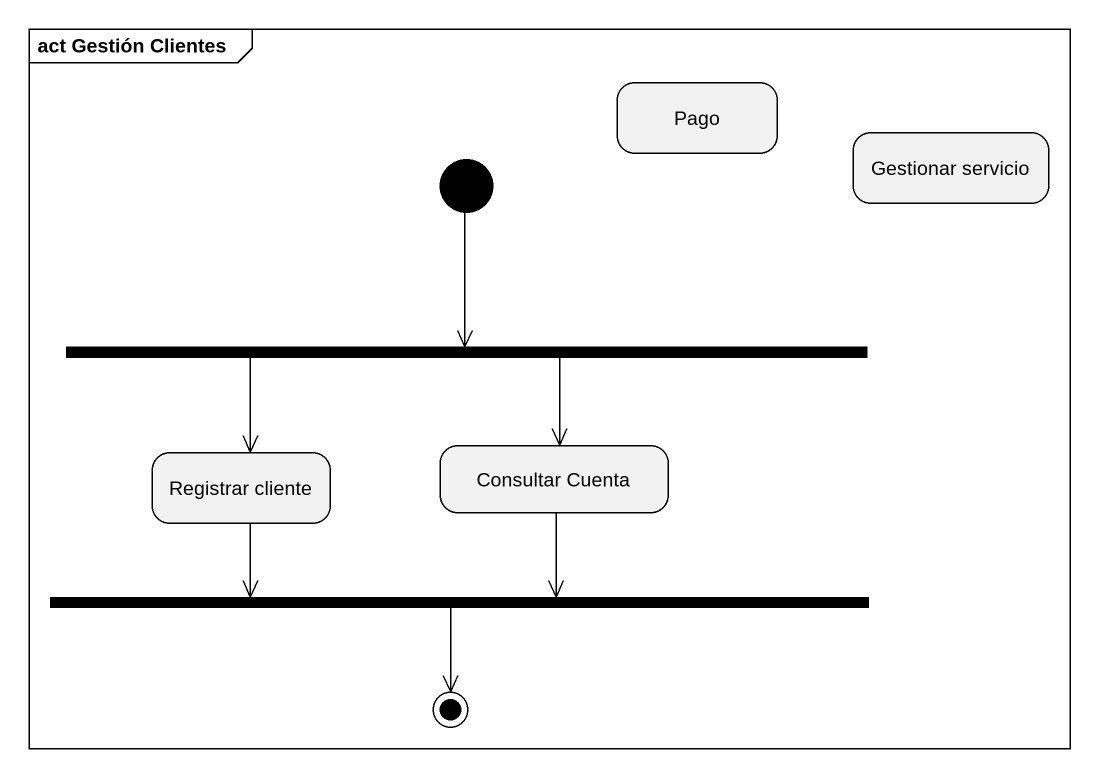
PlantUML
@startuml
mainframe act Gestión Clientes
hide empty description
state Pago
state "Gestionar servicio" as Gestionar_servicio
state fork1 <<fork>>
state "Registrar cliente" as Registrar_cliente
state "Consultar Cuenta" as Consultar_Cuenta
state fork2 <<join>>
[*] --> fork1
fork1 --> Registrar_cliente
fork1 --> Consultar_Cuenta
Registrar_cliente -right-> fork2
Consultar_Cuenta --> fork2
fork2 --> [*]
@enduml
